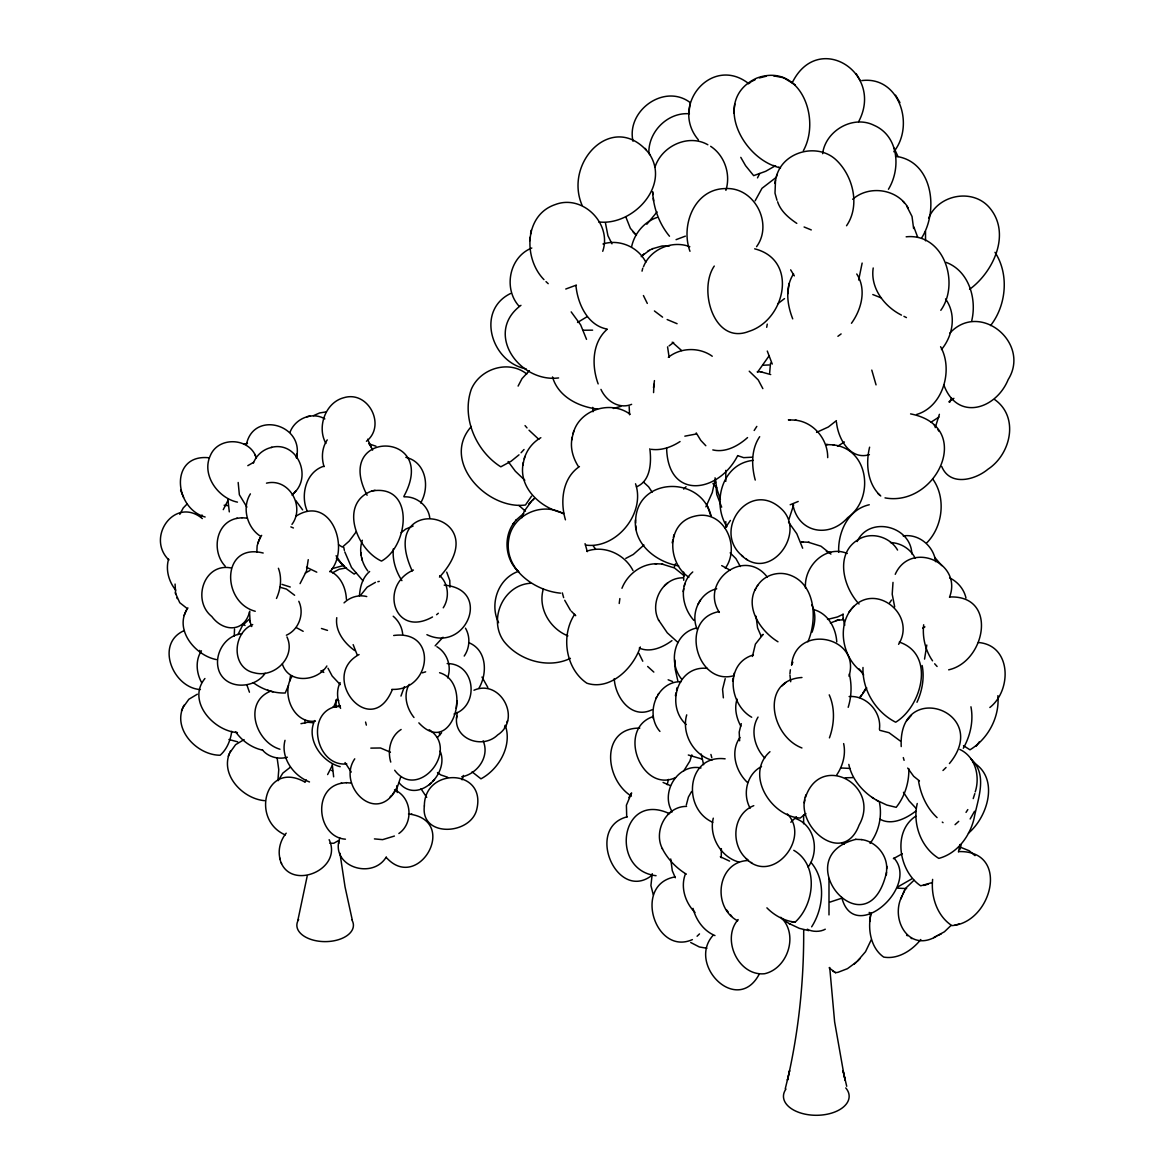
<?xml version="1.0" encoding="UTF-8"?>
<svg xmlns="http://www.w3.org/2000/svg" width="1174" height="1174" viewBox="0 0 1174 1174"><rect width="100%" height="100%" fill="white"/><g stroke="black" fill="none" stroke-linecap="round" stroke-linejoin="round"><path stroke-width="1.5" d="M913.607 228.534L912.022 216.456L906.651 205.978M970.634 758.536C988.523 774.635 977.59 799.289 974.053 818.557C969.812 836.402 957.133 853.542 938.818 858.385C920.827 847.452 912.433 823.59 917.246 803.5M908.852 768.794C909.131 782.544 904.802 796.515 896.188 807.33L886.752 805.026L876.508 800.198M674.918 660.082L675.211 669.239L677.97 681.478M523.413 462.307C517.558 487.459 540.891 508.503 563.74 513.126M572.325 437.022C569.801 447.074 572.839 457.801 578.298 466.372M775.515 180.282L775.001 193.167L776.997 200.27M234.521 629.088L234.242 636.117M256.827 552.088L257.135 545.793L258.97 540.348M304.976 722.92L305.035 720.293M725.283 568.26C741.117 546.38 723.727 508.782 694.759 516.193C665.952 522.679 667.008 562.904 688.874 577.226M707.364 668.417C677.251 664.895 665.453 705.912 686.144 724.519M692.763 571.958C678.19 584.52 682.065 607.384 693.907 620.415M753.414 654.931C724.563 663.251 728.775 704.239 751.712 717.255M806.01 794.783C793.668 825.718 843.079 867.718 859.119 825.058C881.366 785.391 820.582 751.624 805.437 797.469M238.175 482.485L239.364 494.753L246.907 507.109M336.762 617.685C334.942 631.098 344.349 643.161 354.665 650.557M769.645 373.009L770.526 363.03M870.272 917.525C868.041 931.422 871.519 948.636 883.684 957.074C898.007 959.657 912.227 950.324 920.812 939.508M721.247 857.695L721.364 848.611M449.965 587.191L449.789 580.514L446.736 572.12M855.89 839.337C784.834 857.358 867.659 953.816 886.502 872.37M886.693 868.775C887.236 854.613 875.584 841.318 861.569 839.586M308.248 559.66L306.517 570.975L300.06 583.625M886.37 874.865L886.825 866.265M925.508 231.234L925.538 240.802M862.993 667.492C862.186 689.901 875.687 712.104 895.674 722.215C921.972 706.176 935.663 654.27 899.299 642.09M683.65 572.12L683.723 580.279M862.142 263.064L858.664 279.999M926.785 645.025L924.554 659.098M752.431 656.442L755.396 644.13L763.129 634.342L760.84 636.323M648.884 153.486C648.019 131.914 667.712 111.985 689.402 113.775M393.363 548.801C392.204 559.998 395.858 571.312 401.919 580.646M923.674 624.773C922.25 637.262 925.332 650.469 932.538 660.815M932.626 879.385C930.821 896.437 936.984 915.896 951.85 925.596C992.001 922.896 1010.594 850.152 958.747 851.59M296.45 457.713C304.653 424.577 253.246 409.961 246.335 444.799M418.854 722.861C451.975 758.727 473.958 682.71 439.575 672.731M227.903 499.376L229.297 511.879M296.435 457.816L296.787 453.942M332.242 764.333L333.651 776.821M456.26 708.348L456.921 700.907M879.414 729.392C881.85 712.236 866.559 695.125 849.11 696.549M290.506 675.813L289.626 681.331M873.207 267.98C870.125 287.938 884.345 306.531 901.441 315.102M359.479 595.79C359.963 586.956 362.575 577.359 369.634 571.503M805.467 587.939C803.896 566.191 825.498 544.457 847.29 553.468M789.926 673.759L790.366 669.782M473.958 690.239C500.476 678.572 522.063 719.09 497.688 734.909C482.397 749.951 452.694 738.828 456.803 715.993M456.554 718.224L457.214 712.442M698.398 139.867C669.503 105.763 711.341 55.193 748.058 83.149M688.933 112.909L690.004 103.84M778.714 167.28L780.505 167.897C742.423 159.649 711.297 99.335 756.467 78.218C799.758 61.899 821.433 118.075 803.354 150.698M733.721 113.056L734.792 103.987M400.672 777.129L397.458 786.829L393.011 793.712M543.973 279.632C523.384 258.691 524 215.077 555.214 204.584C582.7 193.945 612.226 223.764 602.732 251.295M653.58 392.6L653.947 384.324M654.446 380.611L653.507 387.699M792.714 318.858C787.108 304.697 784.834 287.263 793.551 273.865M789.089 283.462L787.695 293.926M619.212 603.48L619.857 598.564M529.709 240.817L530.208 237.119M530.589 234.081L531.088 230.353M870.301 917.364L870.947 912.976L869.655 921.722M231.748 731.314C230.559 740.178 227.022 749.247 220.14 755.234C197.79 755.264 173.591 730.83 182.674 708.157M277.915 780.475L278.766 769.674L277.093 757.67M175.073 584.05L175.689 594.117M249.534 611.977L250.15 622.044M635.633 523.061C634.356 477.114 701.274 474.017 711.106 516.178M307.162 876.259L297.917 920.078M714.966 480.195L712.295 492.508L705.897 506.86M766.71 327.311L767.253 324.127M893.003 582.377L892.211 594.264L894.691 606.885M959.994 844.517L958.439 851.898M543.327 588.981C537.692 608.161 549.887 628.648 567.893 635.882M869.611 447.177C865.517 463.657 867.425 484.128 880.749 496M793.639 504.952L789.016 519.099M822.622 153.662C825.513 130.754 852.97 114.744 873.999 125.295C898.668 135.92 901.133 168.396 888.454 189.263M686.717 714.863C681.302 733.192 693.394 755.161 711.914 760.15M713.278 818.175C708.7 836.152 720.777 857.167 738.784 862.024M672.203 542.872L672.834 539.996M673.348 537.501L673.935 534.816M683.151 591.593L683.782 588.717M684.295 586.222L684.882 583.537M675.388 695.698L676.004 692.821M676.532 690.312L677.105 687.641M732.576 681.067L733.207 678.19M733.721 675.696L734.308 673.01M737.052 699.117C734.132 708.171 736.392 718.018 740.838 726.178M804.293 802.84L804.909 799.964M935.223 427.615L939.391 414.319M339.844 837.987C329.454 866.221 372.261 880.427 386.261 856.991M788.664 1074.768L789.603 1070.629L787.431 1080.197C798.804 1030.948 804.029 980.334 803.676 929.808M971.779 320.502C976.973 298.651 968.77 270.856 946.185 262.404M791.555 665.13C795.502 623.071 861.246 635.941 849.007 676.239M667.214 784.687L668.432 779.404M686.32 804.968L688.434 796.999L691.589 791.525M975.227 791.922C980.231 776.41 975.535 756.716 959.804 749.438M404.355 686.702L400.965 696.079M788.414 1075.883L785.245 1088.856M524.235 458.961C526.583 450.068 532.82 442.216 540.832 437.697M573.132 433.661C578.943 409.711 610.641 399.806 630.056 414.217M776.337 176.936C782.368 151.519 817.588 142.245 836.196 160.002C853.16 176.041 860.41 205.655 846.542 225.746M522.665 465.462L524.822 456.481M571.577 440.162L573.719 431.181M642.031 271.15L642.736 268.23M774.767 183.438L776.924 174.456M949.487 597.287C963.062 562.493 910.496 540.04 895.234 574.321M521.931 517.719L524.264 511.174L531.22 501.547M691.838 754.867L689.828 761.134L683.84 770.775M229.414 753.547C220.521 775.574 243.179 798.848 264.576 800.668M187.913 607.912C173.297 628.853 194.84 655.386 216.383 659.583M652.245 873.661L650.924 885.534L653.302 894.867M168.601 559.103C165.446 569.801 168.807 581.702 175.762 590.17M959.877 849.521L961.183 844.458M631.641 246.628C634.415 233.553 644.174 221.783 656.97 217.498M285.018 740.324C280.322 757.7 293.529 775.882 309.496 781.957M902.278 895.527C889.599 918.919 908.779 953.244 936.647 936.148M725.884 190.349C730.947 174.412 724.754 155.584 710.652 146.31M848.186 707.306C851.561 696.578 851.942 684.941 849.33 674.008M462.101 779.815L463.392 775.442M741.278 723.668L739.194 732.092L739.635 740.794M829.431 737.874C834.406 724.138 835.242 708.421 829.226 694.861M973.217 798.599L974.831 793.624M812.056 632.214C815.167 623.511 816.429 613.268 811.704 604.874M640.3 646.977C633.373 667.933 610.48 690.884 586.883 683.209C565.457 668.784 560.629 635.369 574.688 614.296M685.499 873.735C680.186 887.016 685.22 902.645 695.008 912.462M447.588 677.838C451.961 666.583 447.265 652.847 436.86 646.698M674.258 567.203L675.446 563.799M237.97 634.562L242.475 625.537L249.167 619.27M362.311 540.231C358.716 550.518 361.284 562.361 367.785 570.946M858.634 121.67C884.653 72.759 817.867 30.407 792.259 82.708M288.525 685.337L285.223 692.998C273.836 693.35 262.433 689.476 253.32 682.696M755.146 200.783L761.985 188.31L775.559 177.876M807.917 641.796C817.442 619.74 815.798 583.698 789.192 574.834C777.423 570.843 763.261 575.539 757.025 586.516M871.181 939.919L865.517 951.718L857.343 961.212M681.125 681.683C656.912 681.037 644.365 713.748 659.935 731.417M716.712 588.805C699.587 592.591 689.989 613.841 697.356 629.543M630.908 794.138L631.612 792.934L626.402 805.217L626.725 817.177M757.714 585.327C743.142 605.505 759.886 630.776 777.98 641.782M791.863 664.66L792.861 662.18M227.683 501.004L223.265 509.633M249.739 611.199C244.808 632.522 223.353 632.243 211.775 616.482C191.773 600.56 203.865 562.551 230.999 567.952M276.477 598.447C280.689 589.172 282.098 577.902 278.414 568.275M314.661 720.557C305.798 739.238 321.588 761.897 340.181 766.695M332.037 765.962L327.619 774.576M655.019 167.075C661.652 146.148 688.272 133.484 707.849 144.754M898.594 644.321C917.07 614.692 874.879 581.145 851.81 608.646M916.982 702.272C922.177 690.899 924.613 677.882 922.148 665.511M902.953 893.972L905.976 887.97L914.003 880.265M900.825 898.961L904.464 890.42M182.924 707.57L188.838 699.278L197.335 694.201M259.234 539.761L261.655 535.359M229.678 752.96L235.592 744.668L244.089 739.591M725.209 678.66L722.568 689.241L723.36 697.84M253.452 463.04C256.299 455.072 263.68 448.967 271.928 447.353M340.122 682.622C335.999 690.635 337.393 700.276 340.592 708.362M336.894 699.587L333.695 706.821M949.751 402.271L951.586 398.03M181.515 710.813L183.936 705.251M257.825 543.004L260.232 537.443M228.27 756.203L230.676 750.641M184.069 615.528L185.228 612.887M185.477 612.285L186.49 609.981M504.512 727.528L505.334 725.693M506.757 722.494L507.535 720.733M420.659 502.912C430.198 487.049 425.986 461.822 405.837 457.361M478.963 688.169C487.694 673.245 486.858 649.794 468.646 642.618M291.959 524.382C305.299 506.552 289.083 477.642 266.483 483.16M443.244 607.809C449.701 597.962 448.585 583.713 439.78 575.656M409.227 684.369C402.961 694.993 406.703 708.392 413.982 717.49M404.032 496.044C439.663 430.168 332.286 428.877 367.095 495.252M392.145 690.033C370.646 741.132 318.433 676.429 359.053 654.564M290.022 432.296C294.879 418.766 312.181 411.252 324.846 418.913M621.956 588.277C627.459 574.262 641.444 563.623 656.721 563.769M643.469 266.762C650.352 249.079 672.247 239.922 689.798 246.716M179.798 514.359L183.247 507.96L186.96 504.13M518.101 386.085L522.019 378.6L529.357 370.705M757.494 177.876L759.754 173.488M278.223 780.593L282.846 773.108L290.418 767.165M963.311 748.264C970.326 735.849 973.701 720.909 970.942 706.792M974.552 811.263L970.15 818.982M928.619 218.261C938.378 194.194 973.613 187.811 990.137 208.444C1011.078 234.11 993.277 272.104 969.563 289.347M531.529 496.176L525.453 505.011C486.872 510.059 440.514 461.059 471.346 426.485M857.093 541.566C869.332 515.445 911.039 525.879 911.846 553.967M443.009 637.233L435.143 645.817M513.992 522.709C503.103 537.164 505.172 559.807 518.761 571.826L515.415 568.524M464.214 656.061C469.835 647.916 470.495 636.778 465.491 628.193M250.4 493.872C241.712 507.476 246.98 527.508 260.29 536.107M201.429 650.822C195.251 660.199 196.263 672.746 201.473 682.285M292.135 676.312C280.747 693.086 293.295 724.006 315.395 721.144M354.753 758.83C337.026 784.364 374.11 824.265 394.816 791.628M758.052 717.079C750.069 730.037 754.618 747.559 764.744 758.022M808.138 867.028C819.804 851.179 814.859 824.72 794.959 818.322M759.138 974.332C737.081 1015.583 686.981 964.705 712.912 935.531M700.526 599.958L697.811 604.625M739.972 737.477C729.876 751.595 735.716 771.656 747.677 782.691M836.68 774.987C842.844 765.918 845.999 754.456 843.651 743.597M893.84 151.725C915.016 125.325 899.372 75.87 861.863 80.58M655.899 698.236L656.75 696.798M657.924 694.759L658.614 693.57M628.897 797.616L629.748 796.163M755.014 589.994L755.851 588.556M646.845 224.234L657.073 211.907M714.276 266.058C697.987 289.523 713.836 345.332 748.88 331.391C785.362 319.988 798.746 259.894 754.677 248.829M759.681 436.699C751.111 449.29 751.389 465.873 755.249 480.063M327.238 439.883C321.896 447.705 321.28 457.772 324.039 466.665M360.961 594.822L367.183 587.132L375.445 582.348M940.814 310.303C960.171 283.183 943.867 232.907 906.167 236.81M921.605 237.984C938.804 211.041 933.095 160.999 895.586 156.303M725.194 528.051L730.404 520.434M860.41 697.062L866.779 687.949M811.645 926.829C823.722 908.045 826.217 880.001 810.955 862.391M756.57 246.657C773.402 223.75 754.486 186.989 725.62 188.574C694.524 188.588 680.377 225.32 689.974 251.295M768.926 356.104L757.435 372.334M737.727 455.541C718.693 493.168 667.874 500.858 666.627 448.145M356.309 531.69L349.104 541.199L342.397 547.084L338.552 544.765M862.802 693.218L865.634 688.61M851.458 323.276C861.54 309.349 866.735 289.347 856.756 273.997M853.953 606.195C836.079 623.996 841.978 657.954 861.892 671.91M949.414 763.54C992.382 711.752 897.993 678.088 901.221 746.561M966.026 812.379L967.816 809.59M294.102 492.963C312.401 475.94 296.758 440.573 271.033 447.47M754.163 430.491L756.819 426.397M941.475 349.529C953.112 335.559 956.649 314.294 945.54 298.974M870.081 843.402C878.886 831.75 882.452 816.077 879.297 801.798M889.643 602.79L891.521 600.031M200.754 516.824L202.016 515.004M305.093 781.781L306.355 779.962M265.133 673.274C255.022 688.448 227.683 690.136 219.494 672.174C212.67 656.237 224.249 635.193 241.859 633.784M399.189 782.926C417.783 804.982 449.921 773.519 440.118 751.081M976.166 746.194L979.38 741.777M859.588 697.591L861.731 694.67M515.958 520.17L523.604 513.508M437.462 737.536L441.629 732.752M738.138 919.565C721.027 939.009 738.373 976.533 764.7 973.716C788.018 968.345 798.936 933.976 780.783 917.305M512.891 524.118L516.355 519.671M990.562 325.58C1006.426 305.313 1009.288 274.085 994.994 252.322M204.922 678.513C186.637 700.878 213.286 731.064 237.442 732.576M329.879 571.811C351.114 548.375 330.701 493.931 296.009 516.164M801.959 677.501C759.857 680.069 770.57 736.054 801.93 747.97M682.813 577.828C662.253 577.623 649.383 603.01 658.761 620.444M686.57 806.391C666.01 806.186 653.14 831.574 662.518 848.993M390.017 797.131L391.588 795.326M292.121 495.237L295.921 490.879M849.037 611.845L851.326 609.218M906.607 720.836L908.896 718.209M909.366 717.637L911.508 715.201M989.843 707.496C1012.091 690.121 1011.474 645.201 978.397 642.501M521.065 452.768L524.03 449.51M286.192 833.188C280.351 840.217 277.695 850.152 280.043 859.074M586.853 316.863L577.535 322.454M282.347 663.97C288.408 684.046 317.112 681.918 326.871 665.981M321.353 671.792L322.938 670.134M950.984 925.494L944.41 931.789L933.682 937.63M432.634 781.444L434.512 779.521M429.435 784.746L431.034 783.102M439.487 577.109C499.302 511.908 375.078 490.204 412.221 570.96M642.237 255.683L649.398 250.326M532.233 500.535L534.111 498.627L528.711 504.072M641.224 256.695L644.13 253.775M796.398 816.781L790.836 822.255M683.664 489.088L686.042 486.74M942.986 770.496L946.039 767.488M366.435 441.263C386.437 425.619 368.416 390.267 343.923 397.692C325.286 402.418 316.687 427.292 325.917 443.42M643.939 545.044L633.285 554.466L625.757 558.413M398.881 833.511C413.996 822.915 411.869 797.146 394.508 789.911M926.902 542.711C942.898 526.524 946.2 497.776 932.816 479.124M697.092 936.236L699.499 933.917M968.418 833.188C988.17 816.517 999.676 777.364 972.6 762.029M829.108 967.846L835.536 972.688L838.001 972.307L847.452 968.667L856.477 962.02M766.901 907.84C774.356 915.515 784.379 920.944 795.062 922.206C814.565 904.552 819.1 864.827 793.785 850.328M854.305 964.059L859.838 958.865M652.142 875.202C616.937 902.938 584.52 827.494 627.327 816.766M949.898 333.049C979.996 300.544 1031.007 343.219 1008.173 379.584C995.904 409.638 957.089 421.481 943.837 384.896M401.141 532.658L405.778 529.063L413.101 526.04M518.996 454.837L511.086 461.25L500.799 466.826C476.028 451.227 461.338 417.533 471.302 389.298C480.063 368.533 508.753 359.493 526.759 374.007M769.953 751.712C744.507 774.136 770.848 816.385 800.198 818.073L805.892 813.582M955.064 824.662L958.732 821.345M606.899 329.512C591.872 342.94 591.637 366.156 598.153 383.898M667.742 582.803L664.469 585.709M671.499 811.366L668.211 814.272M781.796 686.042L784.144 684.031M344.041 602.878C349.911 597.126 358.76 594.455 366.758 596.553M784.1 684.06L785.905 682.505M436.596 614.706L438.328 613.254M520.948 305.328C483.615 332.961 519.554 383.032 558.589 377.925M579.442 466.562C562.419 478.038 559.983 501.503 565.442 519.818M747.544 437.579C738.358 445.871 725.517 452.929 712.809 449.906M836.402 420.63L828.33 426.998L816.561 432.384M948.812 401.86L953.89 398.338M777.731 303.787L784.511 298.607M338.45 840.628L333.783 843.255L329.909 843.255M669.063 345.919L673.656 342.426M837.546 446.325L844.37 441.967M668.344 357.322C680.7 347.401 699.381 346.99 712.251 356.236M671.954 640.622C662.987 647.256 650.249 653.038 639.258 648.048M837.913 336.292L841.112 333.93M939.009 417.049L930.879 422.273M915.632 811.205C906.211 818.571 891.536 825.733 880.03 819.217M247.817 465.667L253.511 462.38M911.464 879.077L897.846 886.898M748.322 83.868L750.964 82.048M332.433 572.839L339.198 569.214L346.477 567.908M902.292 853.777L893.37 858.678M852.676 199.272C869.068 184.846 897.288 188.794 908.236 208.033M356.397 572.604L354.181 574.086L347.093 569.067L341.018 562.889L336.087 555.728M775.354 165.798L765.683 171.301L753.664 175.645L745.563 165.666L740.794 157.36M305.343 573.029L309.965 570.491M680.054 441.541C671.689 447.03 661.446 450.743 651.335 449.334M915.779 816.15C892.005 831.779 899.064 871.328 920.709 885.827L931.657 882.731M510.558 293.5C475.514 310.611 491.363 362.473 526.172 368.856M401.126 729.48C390.37 736.142 387.273 750.465 390.751 762.087M675.549 777.628C641.518 793.477 616.526 729.377 652.759 716.683M692.396 939.596C655.019 956.267 632.683 884.286 674.933 876.949M761.515 766.549C746.723 774.018 742.276 794.196 750.142 808.211M843.284 614.207L837.473 616.966L827.509 619.417M753.781 805.672C731.872 814.213 730.301 846.161 747.779 859.911M922.705 628.119L924.921 626.887M286.368 635.222C298.871 629.734 304.697 613.591 298.798 601.293M394.42 836.049L382.636 839.645L374.433 838.896M252.703 624.553C232.437 632.771 230.779 668.344 254.611 672.893C274.657 678.161 296.303 656.824 286.955 636.91M652.436 248.771L662.136 245.968L669.576 245.85M647.945 251.06L652.847 248.55M531.807 248.022C509.223 256.842 503.103 288.76 519.128 306.267M576.39 285.091L565.765 289.024M570.388 658.35C548.141 669.18 519.04 660.507 504.013 641.488C487.9 619.667 503.147 584.931 530.545 583.258M184.347 630.541C154.704 643.264 172.783 687.964 200.416 689.564M270.123 691.354C242.915 702.933 255.829 742.247 279.97 749.232M413.424 570.065C378.864 585.034 393.584 638.715 432.502 616.981M937.997 935.473L941.328 933.814M752.27 81.138L755.146 79.715M830.385 623.027L837.458 620.239L843.754 619.696M454.059 714.012C479.843 705.823 475.411 663.266 447.162 663.603M313.561 415.625L319.636 412.94L325.844 411.957M331.993 568.73L343.556 565.501M829.695 902.19L841.67 898.227M323.819 466.195C306.047 471.816 300.265 494.826 307.06 510.705M517.822 571.577C498.011 578.826 489.323 604.126 498.583 622.69M798.203 501.459L790.19 504.747M685.367 236.15L676.077 239.657M636.425 486.828C650.88 481.091 651.497 461.925 649.838 448.762M586.78 551.208C604.272 544.839 624.773 554.231 633.006 570.593M237.397 518.262C215.532 522.122 211.276 551.531 225.188 566.162M341.737 783.219C312.02 788.136 317.112 837.194 345.435 839.19M371.909 490.967C338.67 503.162 356.353 549.623 381.506 561.084C409.11 545.661 414.906 483.776 371.909 490.967L375.034 490.277M696.182 434.013L684.838 436.17M718.987 611.625C678.308 619.065 697.062 686.731 734.22 675.578M696.314 628.09C674.081 633.065 667.977 662.297 681.478 678.924M651.922 709.8C631.318 719.779 615.147 697.121 614.251 678.631M759.402 77.924L766.329 76.207M300.984 723.668L307.837 722.274L313.297 722.729M869.259 504.761C848.112 509.413 837.781 532.336 838.691 552.367M620.855 406.351L613.327 408.464M422.302 672.849L425.663 671.836M244.119 444.3L247.45 443.317M948.665 669.826C985.529 661.71 998.326 595.057 949.795 596.979M928.15 884.183L923.63 885.46M959.29 923.953L954.77 925.229M461.676 776.836C477.51 773.974 490.013 756.438 483.13 740.867M835.917 620.65L838.999 619.945M602.996 243.987C619.226 238.806 638.23 246.966 645.817 262.169M377.837 581.702L379.261 581.365M916.556 414.495C943.162 406.747 953.552 369.663 940.579 346.712M309.921 416.066L306.796 416.755M631.627 404.34C618.977 409.521 606.136 400.862 600.956 389.386M287.351 757.23C278.576 759.695 268.332 757.113 262.462 749.951M753.224 460.355C722.113 463.495 711.635 502.766 726.911 526.686M340.416 705.985C304.183 708.01 314.383 767.194 346.77 763.922M869.406 454.661C849.947 460.531 837.942 438.372 836.475 422.141M752.431 457.185L743.67 457.655L738.358 455.879M393.686 635.501C438.386 629.381 431.416 691.251 391.896 689.358M333.123 706.733L339.902 706.499M241.844 517.734L247.054 518.13M346.183 782.691L351.408 783.087M236.502 518.38L242.182 517.705M370.823 748.117L380.493 747.985L390.428 752.196M340.856 783.322L346.535 782.647M769.058 364.953L762.806 365.246M845.28 777.775L852.852 777.614M903.202 535.946C918.86 533.451 933.873 546.262 935.634 561.671M849.844 768.412L840.628 767.957M748.469 860.513C716.874 861.217 711.693 907.443 737.683 920.812M897.758 888.16L906.636 888.601M404.003 496.866C416.256 496.074 428.305 505.568 429.772 517.866M582.979 330.246L592.621 330.158M444.227 585.151C492.581 589.069 466.107 653.36 426.91 634.679M706.895 948.269L699.308 946.948L690.708 942.502M408.493 813.978C460.193 820.142 418.311 893.399 386.246 857.416M760.957 371.865L770.716 374.55M795.326 420.16C813.699 422.024 827.949 439.414 827.699 457.625M832.982 444.858C868.98 448.541 874.865 498.407 847.672 517.675C829.49 538.367 798.481 533.245 792.905 504.761M808.387 542.271L820.978 546.203L830.899 554.113M661.872 564.019L674.463 567.952L684.369 575.876M790.19 419.91L788.385 419.837L796.207 420.189M827.831 444.608L826.026 444.535L833.848 444.887M803.236 542.021L801.431 541.933L809.253 542.3M890.494 542.593C900.722 542.784 910.642 548.977 915.133 558.193M855.611 839.337L861.951 839.615M757.318 371.674L761.838 371.894M654.916 563.696L662.738 564.048M773.578 75.826L783.645 77.748L795.238 84.895M639.801 728.1C600.516 727.733 604.17 779.125 631.363 796.133M224.131 505.231L228.152 505.671M279.94 587.22L286.456 589.084L294.63 595.277M598.637 221.915C632.991 226.2 671.44 184.949 648.65 152.869M725.121 758.83C686.57 754.09 681.712 808.739 712.779 822.299M656.061 875.701C609.497 870.33 620.18 790.924 669.195 813.538M597.522 409.022C578.591 406.894 558.046 396.577 552.514 376.942M910.584 413.894C975.154 426.5 936.397 507.388 885.02 497.879M560.556 593.163C533.803 590.669 503.22 568.436 508.885 538.617C512.789 514.55 542.373 501.547 563.182 513.698M700.995 767.972C677.838 763.115 660.023 792.538 672.276 811.88M607.178 329.102C587.528 325.565 577.623 303.596 575.935 285.531M791.129 921.619L795.062 922.206M879.752 730.301L888.997 732.693L900.164 740.911M447.676 777.261L440.793 774.928L437.491 772.565M702.111 759.094L688.316 754.999M808.813 930.644L799.362 928.355L789.119 923.527M331.391 770.408L332.491 770.628M678.675 565.883C656.515 562.126 633.446 544.457 635.457 519.847M208.957 457.772C169.115 453.59 173.943 508.577 205.142 517M237.706 741.851L228.915 739.503M369.311 444.007L375.959 446.193M826.349 551.486L830.884 552.558M585.488 545.059C616.262 549.432 645.773 513.243 635.53 483.776M237.456 502.134C218.041 498.187 201.268 474.81 210.322 455.615C218.452 435.803 250.297 437.667 256.372 458.095M263.181 553.027C221.211 542.417 221.24 602.291 255.242 611.272M327.502 630.394L321.456 628.486M290.257 587.015L281.98 584.373M262.565 750.127C251.618 747.809 241.888 740.779 235.534 731.666M411.34 814.052L412.074 814.257M267.628 690.253L272.999 691.824M872.796 294.542L881.41 297.947M960.185 847.114L969.225 850.783L975.022 855.655M720.337 856.756L729.553 861.1M773.461 165.461L776.043 166.356M663.075 782.442L670.457 785.67M316.775 572.178L306.502 567.262M813.861 609.629C828.052 613.62 835.888 627.87 836.769 641.87M811.278 229.928L804.102 226.993M677.09 323.701L667.155 319.548M668.153 679.79L672.57 681.507M714.966 935.575C703.637 930.953 695.977 919.961 693.012 908.383M721.702 565.619L730.111 570.182M290.873 526.877L293.412 527.977M741.63 555.449C769.968 583.126 807.8 531.895 780.71 508.269C748.542 479.271 711.195 531.998 743.245 556.681M746.165 858.678C772.272 885.255 811.19 838.265 787.314 813.92M303.171 631.318L296.479 627.694M903.936 316.334L906.431 317.582M911.083 938.187L911.934 938.642M949.619 577.916C957.72 581.732 964.059 589.231 965.982 598.036M320.913 670.75L323.804 672.423M305.005 782.119C265.485 759.769 250.018 819.643 285.282 834.919M832.806 971.015L835.536 972.688M689.901 102.358C664.102 83.207 626.153 110.752 632.991 141.218M187.385 608.69L179.769 602.717L175.249 592.767M330.085 571.18C340.798 576.096 345.89 588.042 346.403 599.254M848.817 764.406C851.722 778.626 861.716 790.704 873.72 798.467M781.928 918.699L786.331 921.795M872.091 797.454L877.873 801.05M784.702 920.768L790.484 924.378M686.335 874.175C676.239 867.997 667.654 859.119 662.268 848.538M841.626 842.785L844.062 844.341M919.447 780.901L913.666 776.293L907.693 768.075M336.556 699.293L338.846 700.775M796.794 223.383C788.811 217.982 780.695 211.232 777.614 201.781M662.591 317.156L654.417 310.963M749.232 371.204L758.228 379.936L762.851 388.623M681.668 350.586L672.203 342.177M963.502 745.695L969.973 749.804C988.17 738.857 999.793 716.859 997.885 695.683M678.058 642.574L667.287 632.83L658.511 619.975M429.214 729.758C460.516 749.643 418.017 801.534 394.669 770.247M746.37 559.073L747.515 559.954M750.92 862.318L752.064 863.184M942.296 822.094L943.03 822.666M538.822 439.34L529.019 430.198M906.592 935.12L907.385 935.766M242.93 623.805L245.028 625.478M525.468 511.174L518.952 505.495M934.636 557.312L941.841 565.633M524.822 480.254L515.327 471.2L508.122 461.499M653.83 672.086L647.652 666.465M202.339 518.585C175.19 495.868 145.488 537.105 168.88 559.998M362.971 580.778L351.51 567.468L344.789 551.897M877.976 493.564L879.678 495.061M730.184 552.851L735.951 558.648L740.339 566.543M340.269 684.662L332.183 676.048L328.001 668.211M650.235 154.924C615.059 108.639 563.065 161.176 582.069 205.259M994.554 399.483C1019.428 416.829 1010.946 454.147 988.009 469.189C974.934 480.122 949.913 486.608 941.695 466.43M344.173 566.66L336.351 558.178M545.983 281.599L548.199 283.668M643.513 482.088L648.62 486.843L652.128 492.17M393.202 616.233C398.602 620.753 402.139 627.312 402.697 634.356M472.095 771.861L480.958 778.832C499.155 769.073 512.451 745.49 505.246 725.209M937.072 817.588C926.726 808.02 920.695 794.578 918.508 780.798M916.16 808.46L909.116 800.917L903.466 792.289M625.859 216.999L630.35 228.299L636.352 235.182M633.079 231.953L636.425 235.27M571.21 611.096L575.715 615.69M705.823 445.724L700.79 440.382L696.226 432.913M863.653 674.962L859.163 668.96M788.517 522.078L796.794 533.73L802.664 548.214M571.18 311.888L580.66 324.875L586.53 339.359M302.628 509.883L295.775 500.564M712.926 483.571L716.859 487.944M934.665 663.765L937.101 666.48M570.329 610.113L564.709 600.281M767.385 577.256C744.419 546.629 699.337 581.82 719.369 612.432M525.042 425.604L527.023 427.908M859.045 604.008C843.27 587.147 834.553 553.908 858.135 539.658C871.284 531.235 889.936 536.812 897.567 550.063M726.471 909.835L728.144 911.89M730.316 914.59L731.696 916.292M481.986 677.06L487.841 687.45M937.63 429.361L939.215 431.416M903.173 201.488L904.215 202.853M934.152 424.871L935.194 426.235M645.172 148.394L646.228 149.744M351.261 772.066L345.053 762.557M426.734 797.366L421.011 788.811M669.488 236.223C659.157 223.72 653.434 207.842 652.612 191.685L652.92 194.546M794.328 275.875L790.66 269.859M593.237 545.895L595.526 549.05M279.603 857.724C286.955 892.71 343.703 870.756 329.146 839.674M367.623 439.223L372.598 450.126M647.3 303.42L643.425 295.555M642.78 661.226L638.905 653.36M368.915 443.42L371.087 447.045M895.571 95.211L897.508 98.44M897.846 99.056L899.944 102.564M856.125 73.61L858.047 76.838M858.399 77.44L860.483 80.947M611.962 243.825L607.927 235.695L605.432 222.869M893.957 858.047C920.034 886.884 853.674 945.349 841.743 897.391M869.2 912.374L870.536 914.693M894.133 148.159L898.007 156.612M706.953 504.673L711.018 516.311M721.672 507.168L716.742 494.386L715.964 485.933M357.175 654.843L353.154 644.643M772.243 364.057L767.282 351.07M761.222 636.337L757.582 627.929L756.027 616.218M675.314 877.756L672.291 870.697L670.736 858.986M247.024 685.322L249.446 692.205M180.605 490.233L182.043 493.682M182.19 494.049L183.584 497.409M199.653 650.411L200.681 652.905M254.817 454.323L255.859 456.862M913.783 226.802L917.701 237.236M720.425 499.493L716.859 488.898L715.054 477.803M703.622 764.714L701.201 754.016M563.652 597.625L562.317 592.885M876.053 384.881L871.783 370.103M585.063 543.635L587.308 551.648M249.71 620.694L251.662 626.534L251.383 625.683M281.261 862.699L281.54 863.565M176.922 597.757L177.201 598.608M843.152 618.434L844.766 625.243M903.305 757.597L904.097 760.341M710.916 754.456L711.826 757.788M365.569 722.054L366.361 725.121M352.156 919.462L345.039 886.884L339.946 853.219M846.718 1086.288L843.005 1070.629L845.177 1080.197L844.194 1075.883M843.959 1074.768L834.626 1021.894L829.71 967.464M667.566 346.902L669.121 357.234M343.777 547.378L344.364 550.401M360.726 552.426L361.269 555.243M361.695 557.577L362.194 560.189M790.689 681.742L789.955 675.109M439.311 732.605L439.707 735.027M396.709 785.788L397.252 792.509M629.572 414.774L629.176 406.527M842.947 614.296L843.167 618.551M715.304 479.961L715.597 482.602M653.36 198.303L653.639 200.945M338.611 840.995L338.86 843.446M592.723 407.378L592.987 411.766M635.794 525.835L636 529.562M653.184 715.802L653.258 718.488M828.991 878.46L828.991 914.913M803.618 814.683L803.618 823.796M725.796 470.363L725.796 481.355M725.796 521.623L725.796 527.126M336.028 699.865L336.028 707.174M351.804 919.844A28.279 16.333 0 0 1 324.89 941.621A28.279 16.333 0 0 1 298.651 919.565M845.764 1087.931A32.857 18.975 0 0 1 817.383 1115.285A32.857 18.975 0 0 1 785.949 1089.076M825.278 929.206A12.694 7.323 0 0 1 807.33 929.206M424.357 805.966C420.233 837.722 470.627 835.272 476.747 809.473C486.784 768.383 424.313 766.945 424.357 805.966"/></g></svg>
